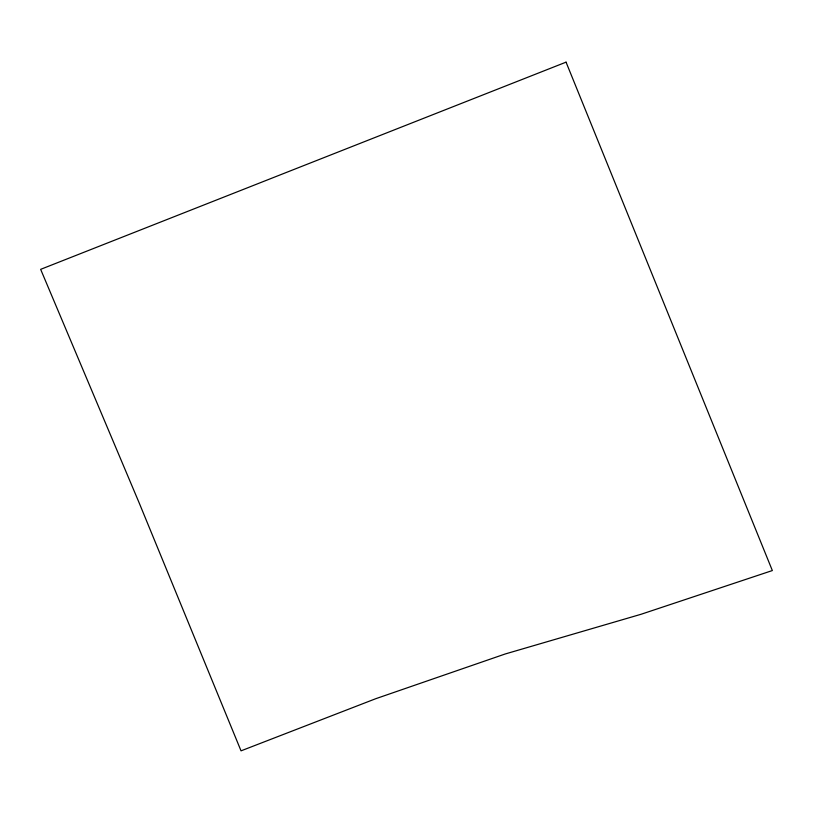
<?xml version="1.0" encoding="UTF-8"?>
<svg xmlns="http://www.w3.org/2000/svg" width="813" height="813" viewBox="0 0 813 813"><rect width="100%" height="100%" fill="white"/><g stroke="black" fill="none" stroke-linecap="round" stroke-linejoin="round"><path stroke-width="1.22" d="M566.051 62.154L40.65 269.347L139.369 503.369L241.034 750.846L375.728 698.713L505.219 653.977L641.071 614.272L772.35 570.553L566.051 62.154"/></g></svg>
